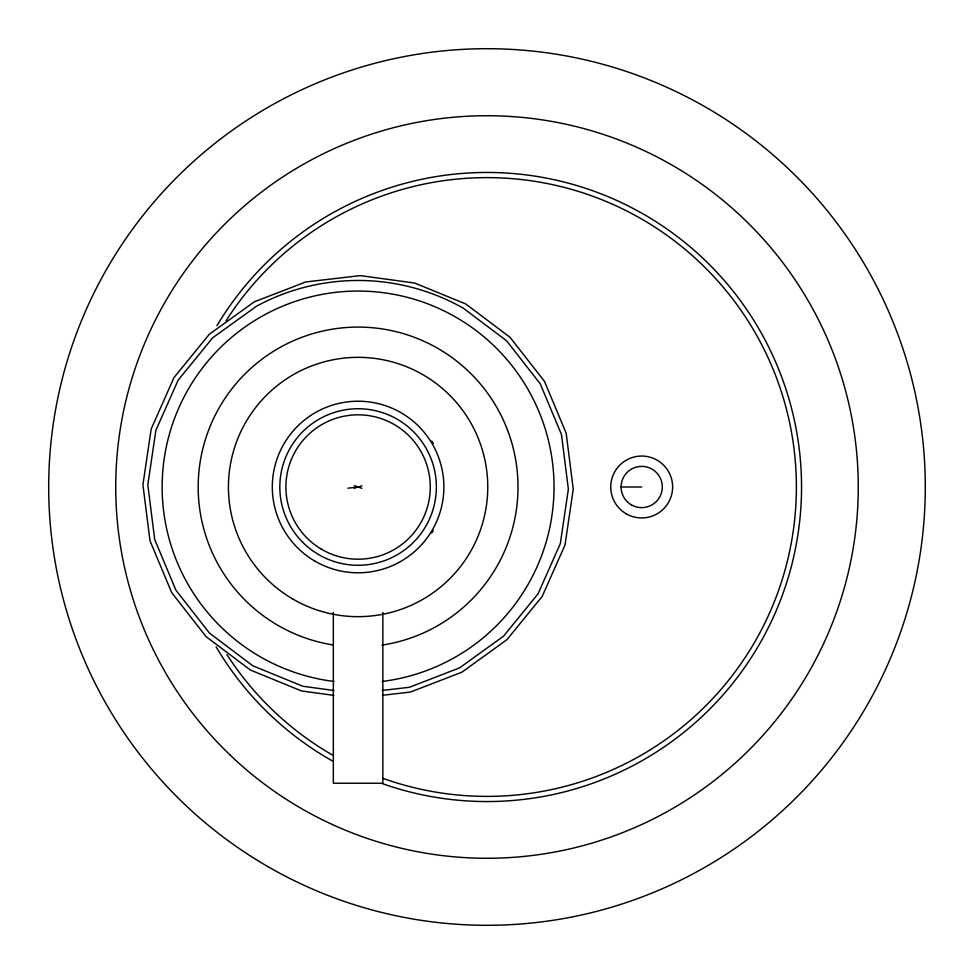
<?xml version="1.0" encoding="UTF-8"?>
<svg xmlns="http://www.w3.org/2000/svg" width="974" height="974" viewBox="0 0 974 974"><rect width="100%" height="100%" fill="white"/><g stroke="black" fill="none" stroke-linecap="round" stroke-linejoin="round"><path stroke-width="1.46" d="M354.268 488.339L356.155 487.219M361.914 485.661L359.771 486.805L347.901 488.193M355.06 487.718L356.399 487.195M382.173 690.456L409.348 687.291L459.618 667.86L503.558 636.144L538.038 593.86L560.306 543.687L568.366 489.167L561.462 434.489L540.253 383.829L506.638 340.827L463.332 308.198A213.562 213.562 0 0 0 256.576 306.165L212.624 337.856L178.145 380.14L155.877 430.313L147.817 484.833L154.708 539.511L175.917 590.171L209.532 633.173L252.85 665.802L302.731 686.232L333.79 690.481M382.49 695.29L410.517 692.027L461.944 672.145L506.906 639.699L542.201 596.417L564.993 545.038L573.248 489.228L566.186 433.235L544.478 381.358L510.059 337.333L465.742 303.961L414.705 283.057L360.246 275.618L305.666 281.973L254.238 301.855L209.276 334.301L173.981 377.583L151.189 428.962L142.922 484.772L149.996 540.765L171.704 592.642L206.111 636.667L250.428 670.039L301.465 690.943L333.851 695.375M621.071 487L641.696 487M361.902 488.315L354.28 485.685M382.843 612.439L382.843 783.23L333.339 783.23L333.339 612.439M332.755 644.885A159.906 159.906 0 0 1 224.312 399.401A159.906 159.906 0 0 1 492.686 400.655A159.906 159.906 0 0 1 381.942 645.117M334.021 681.459A195.944 195.944 0 0 1 192.56 382.149A195.944 195.944 0 0 1 523.622 382.149A195.944 195.944 0 0 1 382.161 681.459M433.308 530.428A86.844 86.844 0 0 1 431.75 533.009M431.75 440.991A86.844 86.844 0 0 1 433.308 443.572M216.922 325.754A314.541 314.541 0 0 1 630.02 206.853A314.541 314.541 0 0 1 775.998 611.173A314.541 314.541 0 0 1 382.222 783.583M332.39 760.925A314.541 314.541 0 0 1 216.143 646.919M226.102 320.714A309.391 309.391 0 0 1 633.453 214.475A309.391 309.391 0 0 1 769.655 612.804A309.391 309.391 0 0 1 382.526 778.214M332.304 754.935A309.391 309.391 0 0 1 226.918 654.565M321.347 549.153A72.198 72.198 0 0 0 430.277 487.743A72.198 72.198 0 0 0 322.637 424.116A72.198 72.198 0 0 0 321.347 549.153M302.744 542.335A78.261 78.261 0 0 0 433.686 507.259A78.261 78.261 0 0 0 337.832 411.405A78.261 78.261 0 0 0 302.744 542.335M293.259 599.29A129.664 129.664 0 0 0 487.755 487A129.664 129.664 0 0 0 293.259 374.71A129.664 129.664 0 0 0 293.259 599.29M315.199 561.292A85.785 85.785 0 0 0 443.876 487A85.785 85.785 0 0 0 315.199 412.708A85.785 85.785 0 0 0 315.199 561.292M267.85 866.58A438.3 438.3 0 0 0 925.3 487A438.3 438.3 0 0 0 267.85 107.42A438.3 438.3 0 0 0 267.85 866.58M230.181 755.106A371.264 371.264 0 0 0 847.599 575.366A371.264 371.264 0 0 0 383.232 130.528A371.264 371.264 0 0 0 230.181 755.106M626.221 513.797A30.937 30.937 0 0 0 672.632 487A30.937 30.937 0 0 0 626.221 460.203A30.937 30.937 0 0 0 626.221 513.797M631.383 504.861A20.624 20.624 0 0 0 662.32 487A20.624 20.624 0 0 0 631.383 469.139A20.624 20.624 0 0 0 631.383 504.861"/></g></svg>
